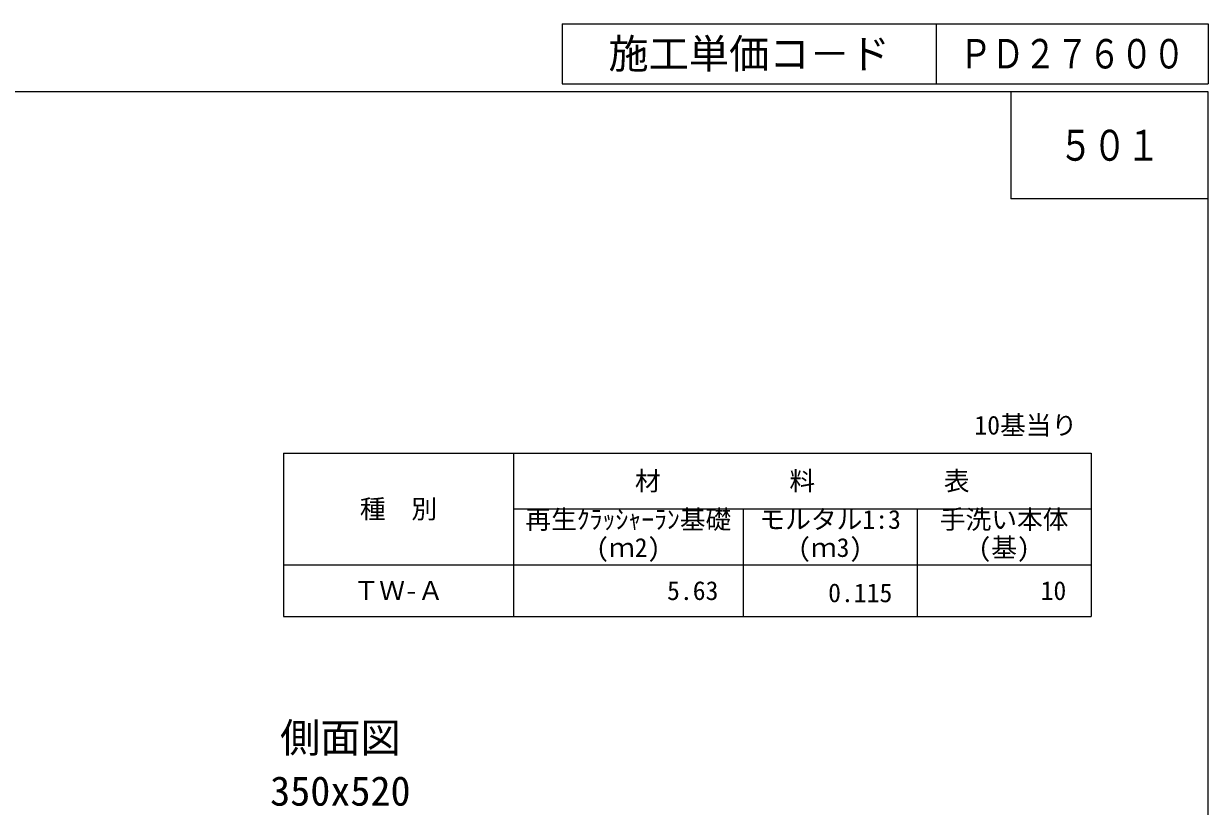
# Model space of a CAD drawing. Units: millimetres at full size, sheet at 1:20; details may follow other scales. Extents: x -6811 to -1335, y 4070 to 7803.
# Drawn here: x -3242 to -1335, y 6543 to 7803 of the extents above; entities that cross this region are included whole.
import ezdxf
from ezdxf.enums import TextEntityAlignment as Align

# ---------------------------------------------------------------- set-up
doc = ezdxf.new("R2010")
doc.units = ezdxf.units.MM
doc.header["$LTSCALE"] = 20
for name, color, linetype, lineweight in [('0_2', 7, 'Continuous', 13), ('_0-0_', 7, 'Continuous', 13), ('寸法', 1, 'Continuous', 13)]:
    doc.layers.add(name, color=color, linetype=linetype, lineweight=lineweight)
doc.styles.add('ＭＳ ゴシック', font='')
doc.styles.get('ＭＳ ゴシック').set_extended_font_data('MS Gothic')

msp = doc.modelspace()

# ---------------------------------------------------------------- linework, layer by layer
at = {"layer": '0_2'}
for p, q in [((-2823.82, 7111.46), (-2823.82, 6848.46)), ((-2823.82, 7111.46), (-1523.82, 7111.46)), ((-2453.82, 7111.46), (-2453.82, 6848.46)), ((-1523.82, 7111.46), (-1523.82, 6848.46)), ((-2453.82, 7021.46), (-1523.82, 7021.46)), ((-2083.82, 7021.46), (-2083.82, 6848.46)), ((-1803.82, 7021.46), (-1803.82, 6848.46)), ((-2823.82, 6931.46), (-1523.82, 6931.46)), ((-2823.82, 6848.46), (-1523.82, 6848.46))]:
    msp.add_line(p, q, dxfattribs=at)
at = {"layer": '_0-0_'}
for p, q in [((-2375.42, 7803.01), (-1335.2, 7803.01)), ((-2375.42, 7803.01), (-2375.42, 7706.26)), ((-1773.02, 7803.01), (-1773.02, 7706.26)), ((-1335.2, 7803.01), (-1335.2, 7706.26)), ((-2375.42, 7706.26), (-1335.2, 7706.26)), ((-1653.03, 7693.29), (-1653.03, 7521.09)), ((-1335.2, 7521.09), (-1653.03, 7521.09))]:
    msp.add_line(p, q, dxfattribs=at)
at = {"layer": '_0-0_', "color": 6}
msp.add_lwpolyline([(-1335.2, 7693.29), (-6811.45, 7693.29), (-6811.45, 4069.66), (-1335.2, 4069.66)], close=True, dxfattribs=at)

# ---------------------------------------------------------------- texts
at = {"layer": '_0-0_', "style": 'ＭＳ ゴシック'}
for s, height, p in [('施工単価コ－ド', 47.47, (-2074.22, 7754.63)), ('材\u3000\u3000\u3000\u3000\u3000料\u3000\u3000\u3000\u3000\u3000表', 30.38, (-1988.82, 7066.46)), ('種\u3000別', 30.38, (-2638.82, 7021.46)), ('ＴＷ-Ａ', 30.38, (-2638.82, 6889.96))]:
    msp.add_text(s, height=height, dxfattribs=at).set_placement(p, align=Align.MIDDLE_CENTER)
at = {"layer": '_0-0_', "style": 'ＭＳ ゴシック', "width": 0.8}
for s, height, p in [('ＰＤ２７６００', 47.47, (-1554.11, 7754.63)), ('５０１', 49.84, (-1494.11, 7607.19))]:
    msp.add_text(s, height=height, dxfattribs=at).set_placement(p, align=Align.MIDDLE_CENTER)
at = {"layer": '_0-0_', "style": 'ＭＳ ゴシック'}
for s, p in [('10基当り', (-1546.16, 7156.46)), ('5.63', (-2123.82, 6889.96)), ('10', (-1563.82, 6889.96)), ('0.115', (-1843.82, 6886.46))]:
    msp.add_text(s, height=30.38, dxfattribs=at).set_placement(p, align=Align.MIDDLE_RIGHT)
for s, p in [('再生ｸﾗｯｼｬｰﾗﾝ基礎', (-2434.58, 7019.8)), ('モルタル1:3', (-2057.78, 7019.8)), ('手洗い本体', (-1767.42, 7019.8)), ('(ｍ2)', (-2320.62, 6974.57)), ('(ｍ3)', (-1995.62, 6974.57)), ('(基)', (-1705.26, 6974.57))]:
    msp.add_text(s, height=30.38, dxfattribs=at).set_placement(p, align=Align.TOP_LEFT)
at = {"layer": '寸法', "color": 3, "style": 'ＭＳ ゴシック'}
msp.add_text('側面図', height=47.47, dxfattribs=at).set_placement((-2732.36, 6653), align=Align.MIDDLE_CENTER)
at = {"layer": '寸法', "style": 'ＭＳ ゴシック'}
msp.add_text('350x520', height=47.47, dxfattribs=at).set_placement((-2732.36, 6567.3), align=Align.MIDDLE_CENTER)

doc.saveas('drawing.dxf')
